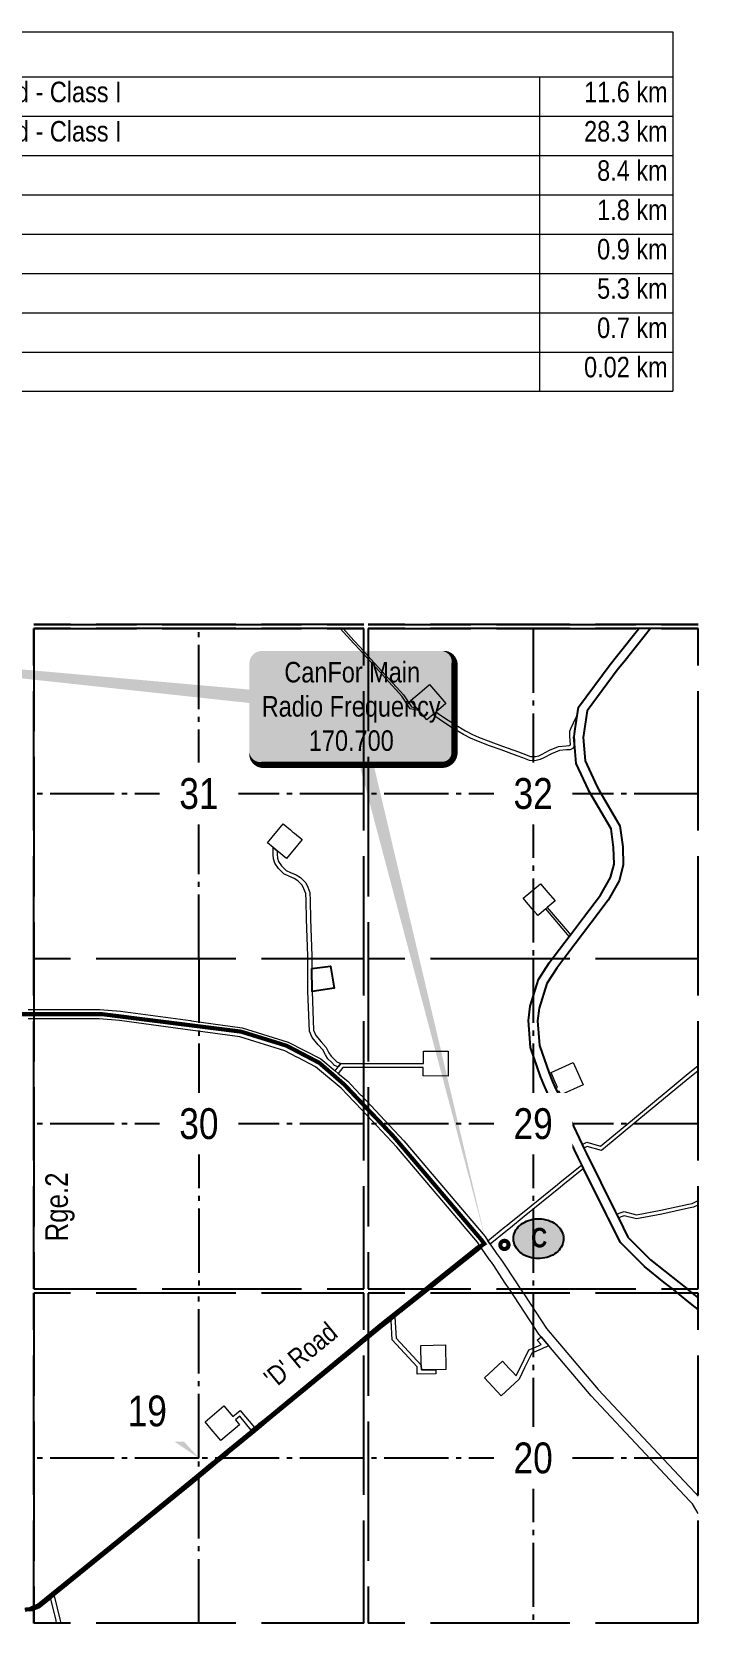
# Model space of a CAD drawing. Extents: x 406396 to 410344, y 6062839 to 6066265.
# Drawn here: x 408057 to 408381, y 6062984 to 6063760 of the extents above; entities that cross this region are included whole.
import ezdxf
from ezdxf.enums import TextEntityAlignment as Align

# ---------------------------------------------------------------- set-up
doc = ezdxf.new("R2010")
doc.units = 0
doc.header["$LTSCALE"] = 5
doc.linetypes.add('foc-QUARTERLINE', pattern=[33, 25, -3, 2, -3])
doc.linetypes.add('foc-UNSURVEYED', pattern=[12.5, 10, -2.5])
doc.layers.get('Defpoints').update_dxf_attribs({"color": 9})
for name, color, linetype in [('33', 20, 'Continuous'), ('CG-NOTES', 7, 'Continuous'), ('L-QSEC', 8, 'foc-QUARTERLINE'), ('L-USEC', 7, 'foc-UNSURVEYED'), ('MLL', 7, 'Continuous'), ('P-PROPOSED', 10, 'Continuous'), ('RDS', 35, 'Continuous'), ('S-7', 6, 'Continuous')]:
    doc.layers.add(name, color=color, linetype=linetype)
doc.layers.add('AS-ROUTEMAP', color=35, linetype='Continuous', lineweight=0)
doc.styles.add('0', font='ARIALN.TTF')
doc.styles.add('100L', font='ARIALN.TTF', dxfattribs={"height": 11})
doc.styles.add('120', font='ARIALN.TTF', dxfattribs={"height": 13})
doc.styles.add('80', font='ARIALN.TTF', dxfattribs={"height": 10})
doc.styles.add('BOLD', font='ARIALNB.TTF')
doc.styles.add('TXT', font='ARIALN.TTF', dxfattribs={"height": 0.2})

# ---------------------------------------------------------------- blocks, each defined once
blk = doc.blocks.new('*T434')
at = {"layer": 'Defpoints', "color": 8, "linetype": 'ByBlock', "lineweight": 0, "transparency": 16777216}
for p, q in [((0, 0), (745.98, 0)), ((0, 0), (0, -175.11)), ((745.98, 0), (745.98, -175.11)), ((0, -21.96), (745.98, -21.96)), ((61.52, -21.96), (61.52, -175.11)), ((681.03, -21.96), (681.03, -175.11)), ((0, -41.11), (745.98, -41.11)), ((0, -60.25), (745.98, -60.25)), ((0, -79.39), (745.98, -79.39)), ((0, -98.54), (745.98, -98.54)), ((0, -117.68), (745.98, -117.68)), ((0, -136.82), (745.98, -136.82)), ((0, -155.97), (745.98, -155.97)), ((0, -175.11), (745.98, -175.11))]:
    blk.add_line(p, q, dxfattribs=at)
at = {"layer": 'CG-NOTES', "color": 154, "transparency": 16777216, "insert": (2.5, -2.33), "char_height": 11.9905, "width": 740.9824, "attachment_point": 1, "style": 'BOLD'}
blk.add_mtext('\\A1;{\\C14;Road Usage  \\fArial Narrow|b0|i0|c0|p34;\\H0.75x;\\C256; (PLSR CURRENT AS OF 01/19/24)}', dxfattribs=at)
at = {"layer": 'CG-NOTES', "transparency": 16777216, "style": '0'}
for s, insert, char_height, width, attachment_point in [('A to B', (30.76, -24.29), 9.992, 56.5228, 2), ('CanFor - DLO 1774 (High Grade Gravel Road) CanFor Cut Across Road - Class I', (64.02, -24.29), 9.9921, 614.5149, 1), ('11.6 km', (743.48, -24.29), 9.992, 59.9527, 3), ('B to C', (30.76, -43.44), 9.992, 56.5228, 2), ('CanFor - DLO 3280 (High Grade Gravel Road) CanFor Cut Across Road - Class I', (64.02, -43.44), 9.9921, 614.5149, 1), ('28.3 km', (743.48, -43.44), 9.992, 59.9527, 3), ('C to D', (30.76, -62.58), 9.992, 56.5228, 2), ("CNRL - LOC 3021 (High Grade Gravel Road) 'D' Road - Class II", (64.02, -62.58), 9.9921, 614.5149, 1), ('8.4 km', (743.48, -62.58), 9.992, 59.9527, 3), ('D to E', (30.76, -81.73), 9.992, 56.5228, 2), ("CNRL - LOC 770105 (High Grade Gravel Road) 'D' Road - Class II", (64.02, -81.73), 9.9921, 614.5149, 1), ('1.8 km', (743.48, -81.73), 9.992, 59.9527, 3), ("CNRL - LOC 781466 (High Grade Gravel Road) 'D' Road - Class II", (64.02, -100.87), 9.9921, 614.5149, 1), ('0.9 km', (743.48, -100.87), 9.992, 59.9527, 3), ('E to F', (30.76, -100.87), 9.992, 56.5228, 2), ('F to G', (30.76, -120.01), 9.992, 56.5228, 2), ("CNRL - LOC 880425 (High Grade Gravel Road) 'D' Road - Class II", (64.02, -120.01), 9.9921, 614.5149, 1), ('5.3 km', (743.48, -120.01), 9.992, 59.9527, 3), ('G to H', (30.76, -139.16), 9.992, 56.5228, 2), ('CNRL - LOC 901395 (High Grade Gravel Road) - Class II', (64.02, -139.16), 9.9921, 614.5149, 1), ('0.7 km', (743.48, -139.16), 9.992, 59.9527, 3), ('H to I', (30.76, -158.3), 9.992, 56.5228, 2), ('CNRL - LOC ______', (64.02, -158.3), 9.9921, 614.5149, 1), ('0.02 km', (743.48, -158.3), 9.992, 59.9527, 3)]:
    blk.add_mtext(s, dxfattribs=dict(at, insert=insert, char_height=char_height, width=width, attachment_point=attachment_point))
blk = doc.blocks.new('AA')
at = {"const_width": 4}
blk.add_lwpolyline([(-1, 0, 1), (1, 0, 1)], format="xyb", close=True, dxfattribs=at)
blk.add_circle((0, 0), 2)
blk = doc.blocks.new('Route_Letters')
h = blk.add_hatch(color=255)
h.dxf.hatch_style = 1
edge = h.paths.add_edge_path()
edge.add_ellipse((-0.12, 0.46), major_axis=(-11.97, 0), ratio=0.789318, start_angle=0, end_angle=360)
at = {"color": 5}
blk.add_open_spline([(-12.34, 0.46), (-12.34, -0.25), (-12.24, -0.97), (-11.72, -2.79), (-11.14, -3.88), (-9.56, -5.81), (-8.54, -6.66), (-6.22, -8.02), (-4.9, -8.54), (-2.12, -9.17), (-0.66, -9.3), (2.22, -9.13), (3.64, -8.84), (6.27, -7.89), (7.48, -7.22), (9.54, -5.6), (10.38, -4.64), (11.6, -2.54), (11.97, -1.4), (12.18, 0.91), (12.02, 2.08), (11.2, 4.3), (10.54, 5.35), (8.8, 7.2), (7.72, 7.99), (5.29, 9.24), (3.93, 9.68), (1.11, 10.18), (-0.35, 10.23), (-3.22, 9.91), (-4.61, 9.55), (-7.16, 8.47), (-8.32, 7.75), (-10.24, 6.02), (-11, 5.02), (-12.05, 2.86), (-12.32, 1.7), (-12.34, 0.52), (-12.34, 0.49), (-12.34, 0.46)], degree=3, knots=[0, 0, 0, 0, 0.219529, 0.219529, 0.575727, 0.575727, 0.931924, 0.931924, 1.288121, 1.288121, 1.644318, 1.644318, 2.000515, 2.000515, 2.356712, 2.356712, 2.712909, 2.712909, 3.069107, 3.069107, 3.425304, 3.425304, 3.781501, 3.781501, 4.137698, 4.137698, 4.493895, 4.493895, 4.850092, 4.850092, 5.20629, 5.20629, 5.562487, 5.562487, 5.918684, 5.918684, 6.274881, 6.274881, 6.283185, 6.283185, 6.283185, 6.283185], dxfattribs=at)
at = {"color": 14, "style": 'BOLD'}
blk.add_attdef('A', text='', height=9.5, dxfattribs=at).set_placement((0.22, 0.98), align=Align.MIDDLE)
blk = doc.blocks.new('*U430')
h = blk.add_hatch(color=255)
edge = h.paths.add_edge_path()
edge.add_line((-44, -28.5), (44, -28.5))
edge.add_arc((44, -22.5), 6, 270, 360)
edge.add_line((50, -22.5), (50, 21))
edge.add_arc((44, 21), 6, 0, 90)
edge.add_line((44, 27), (-44, 27))
edge.add_arc((-44, 21), 6, 90, 180)
edge.add_line((-50, 21), (-50, -22.5))
edge.add_arc((-44, -22.5), 6, 180, 270)
at = {"color": 1, "flags": 128}
for points in [[(-382.6, 37.62, 0, 7.5, 0), (0, 0, 0, 0, 0)], [(65.21, -260.33, 0, 7.5, 0), (0, 0, 0, 0, 0)]]:
    blk.add_lwpolyline(points, format="xyseb", dxfattribs=at)
blk.add_lwpolyline([(-44, -28.5, 3, 3, 0), (44, -28.5, 3, 3, 0.414214), (50, -22.5, 3, 3, 0), (50, 21, 3, 0, 0.414214), (44, 27, 0, 0, 0), (-44, 27, 0, 0, 0.414214), (-50, 21, 0, 0, 0), (-50, -22.5, 0, 3, 0.414214)], format="xyseb", close=True, dxfattribs=at)
at = {"color": 1, "style": '80'}
blk.add_attdef('ENTER_TEXT_001', (-26.85, -4.92), '', height=10, dxfattribs=at)

msp = doc.modelspace()

# ---------------------------------------------------------------- linework, layer by layer
at = {"layer": 'AS-ROUTEMAP'}
for points in [[(408208.19, 6063468.92), (408213.47, 6063463.15), (408213.5, 6063463.12), (408216.49, 6063459.85), (408221.76, 6063454.08), (408237.68, 6063436.7), (408241.56, 6063430.77), (408242.66, 6063430.53), (408244.2, 6063430.21), (408245.28, 6063428.96), (408244.3, 6063429.17), (408242.76, 6063429.49), (408240.94, 6063429.87), (408236.89, 6063436.09), (408216.5, 6063458.36), (408213.47, 6063461.67), (408206.83, 6063468.92)], [(408054.72, 6063283.43), (408089.63, 6063283.47), (408099.74, 6063282.67), (408133.87, 6063277.98), (408134.38, 6063277.91), (408158.98, 6063274.54), (408181.54, 6063267.52), (408197.34, 6063259.38), (408204.35, 6063253.57), (408205.89, 6063252.3), (408210.49, 6063248.48), (408214.1, 6063244.65), (408216.86, 6063241.71), (408217.12, 6063241.44), (408228.5, 6063229.34), (408237.78, 6063219.48), (408277.36, 6063172.78), (408278.75, 6063170.75), (408279.88, 6063169.09), (408283.27, 6063164.13), (408283.38, 6063163.98), (408283.98, 6063163.18), (408284.88, 6063161.97), (408285.68, 6063160.9), (408292.71, 6063150.2), (408294.68, 6063147.19), (408296.55, 6063144.35), (408307.25, 6063128.07), (408332.52, 6063098.32), (408361.82, 6063067.05), (408377.01, 6063050.85), (408380.04, 6063047.62), (408381.21, 6063046.38)], [(408381.21, 6063037.88), (408380.06, 6063039.85), (408378.44, 6063042.65), (408377.04, 6063044.15), (408355.58, 6063067.03), (408329.11, 6063095.28), (408308.43, 6063119.63), (408304.71, 6063124), (408303.59, 6063125.33), (408296.58, 6063135.99), (408289.23, 6063147.17), (408287.25, 6063150.18), (408281.67, 6063158.67), (408280.47, 6063160.26), (408279.67, 6063161.32), (408279.56, 6063161.45), (408275.64, 6063167.19), (408274.51, 6063168.84), (408273.72, 6063170), (408234.37, 6063216.43), (408222.25, 6063229.32), (408217.14, 6063234.75), (408214.12, 6063237.96), (408213.53, 6063238.58), (408207.35, 6063245.14), (408194.81, 6063255.55), (408186.13, 6063260.01), (408185.69, 6063260.24), (408179.8, 6063263.27), (408157.99, 6063270.06), (408133.88, 6063273.37), (408133.75, 6063273.39), (408099.25, 6063278.13), (408089.46, 6063278.9), (408054.73, 6063278.86)], [(408381.21, 6063253.6), (408379.38, 6063252.09), (408376.37, 6063249.61), (408352.34, 6063229.76), (408334.13, 6063214.71), (408327.2, 6063216.67), (408326.45, 6063216.31), (408325.55, 6063215.89), (408324.69, 6063217.69), (408325.59, 6063218.12), (408327.03, 6063218.79), (408333.67, 6063216.92), (408349.19, 6063229.74), (408376.36, 6063252.2), (408379.37, 6063254.68), (408381.21, 6063256.2)], [(408381.21, 6063188.14), (408379.59, 6063187.41), (408378.88, 6063187.08), (408376.57, 6063186.58), (408363.43, 6063183.73), (408351.08, 6063181.38), (408345.18, 6063182.96), (408343.63, 6063182.36), (408342.69, 6063182), (408342.38, 6063181.88), (408341.48, 6063183.67), (408341.78, 6063183.79), (408342.72, 6063184.15), (408345.07, 6063185.06), (408351.16, 6063183.43), (408363.06, 6063185.69), (408376.57, 6063188.63), (408378.25, 6063188.99), (408379.58, 6063189.6), (408381.21, 6063190.34)], [(408056.15, 6062992.5), (408058.06, 6062993.23), (408059.33, 6062993.72), (408108.09, 6063033.23), (408134.47, 6063054.85), (408143.67, 6063062.39), (408145.98, 6063064.28), (408148.45, 6063066.3), (408148.52, 6063066.35), (408149.23, 6063066.93), (408151.31, 6063068.64), (408152.09, 6063069.27), (408163.46, 6063078.58), (408164.5, 6063079.43), (408165.01, 6063079.85), (408167.23, 6063081.68), (408169.7, 6063083.71), (408214.45, 6063120.6), (408217.46, 6063123.08), (408226.19, 6063130.27), (408247.19, 6063147.03), (408250.98, 6063150.06), (408273.73, 6063168.22), (408274.51, 6063168.84), (408275.64, 6063167.19), (408274.86, 6063166.56), (408254.2, 6063150.07), (408250.41, 6063147.04), (408233.46, 6063133.52), (408231.56, 6063132), (408227.45, 6063128.72), (408217.47, 6063120.49), (408214.46, 6063118.01), (408170.98, 6063082.18), (408168.51, 6063080.14), (408165.76, 6063077.88), (408153.36, 6063067.73), (408152.59, 6063067.1), (408151.69, 6063066.36), (408150.5, 6063065.39), (408149.73, 6063064.76), (408147.26, 6063062.74), (408144.94, 6063060.84), (408134.47, 6063052.27), (408109.36, 6063031.69), (408067.48, 6062997.75), (408065.76, 6062996.36), (408060.35, 6062991.97), (408058.3, 6062991.18), (408057.02, 6062990.69), (408056.69, 6062990.56), (408055.46, 6062990.35)], [(408068.67, 6062984.49), (408068.67, 6062984.49), (408068.36, 6062985.74), (408065.76, 6062996.36), (408067.48, 6062997.75), (408070.42, 6062985.75), (408070.58, 6062985.07), (408070.8, 6062984.49)]]:
    msp.add_lwpolyline(points, dxfattribs=at)
for points in [[(408252.03, 6063427.16), (408249.01, 6063424.58), (408245.28, 6063428.96), (408244.2, 6063430.21), (408242.51, 6063432.21), (408241.1, 6063433.86), (408242.12, 6063434.73), (408242.26, 6063434.85), (408243.51, 6063435.91), (408243.65, 6063436.03), (408245.63, 6063437.71), (408246.77, 6063438.69), (408250.38, 6063441.76), (408258.29, 6063432.48), (408254.67, 6063429.4), (408253.57, 6063428.47), (408253.53, 6063428.43), (408252.03, 6063427.16)], [(408299.5, 6063406.71), (408300.51, 6063406.6), (408302.02, 6063406.68), (408303.56, 6063407.03), (408305.17, 6063407.78), (408308.85, 6063409.77), (408313.19, 6063411.52), (408316.88, 6063411.86), (408318.32, 6063411.93), (408318.79, 6063412.16), (408318.98, 6063412.62), (408318.9, 6063414.21), (408318.71, 6063416.63), (408318.73, 6063419.02), (408319.36, 6063420.68), (408320.44, 6063423.08), (408321.61, 6063425.45), (408322.21, 6063426.41), (408321.27, 6063420.07), (408321.2, 6063419.91), (408320.73, 6063418.65), (408320.71, 6063416.7), (408320.74, 6063416.41), (408320.89, 6063414.34), (408320.96, 6063412.97), (408320.99, 6063412.27), (408320.35, 6063410.7), (408318.82, 6063409.96), (408317.03, 6063409.87), (408313.66, 6063409.55), (408309.71, 6063407.96), (408306.06, 6063405.99), (408304.21, 6063405.13), (408302.3, 6063404.69), (408300.46, 6063404.6), (408299.04, 6063404.75), (408295.75, 6063405.98), (408293.03, 6063407), (408285.26, 6063409.86), (408279.56, 6063411.92), (408273.42, 6063414.26), (408270.36, 6063415.52), (408266.86, 6063417.34), (408261.42, 6063420.66), (408256.58, 6063423.75), (408253.38, 6063425.98), (408252.03, 6063427.16), (408253.53, 6063428.43), (408253.57, 6063428.47), (408254.61, 6063427.56), (408257.69, 6063425.41), (408262.48, 6063422.36), (408267.85, 6063419.09), (408271.21, 6063417.33), (408274.15, 6063416.12), (408280.25, 6063413.79), (408285.94, 6063411.74), (408293.72, 6063408.88), (408295.75, 6063408.12), (408299.5, 6063406.71)], [(408188.28, 6063366.2), (408180.67, 6063356.94), (408176.14, 6063360.66), (408174.12, 6063362.32), (408171.41, 6063364.55), (408179.02, 6063373.81), (408182.62, 6063370.86), (408183.65, 6063370.01), (408184.51, 6063369.3), (408188.28, 6063366.2)], [(408207.14, 6063257.18), (408205.86, 6063255.53), (408204.1, 6063256.2), (408202.49, 6063257.73), (408200.8, 6063259.41), (408199.57, 6063261.27), (408198.33, 6063263.84), (408196.09, 6063266.27), (408193.14, 6063269.71), (408191.79, 6063272.86), (408191.09, 6063292.13), (408191, 6063303.37), (408191.04, 6063307.49), (408190.97, 6063309.56), (408190.37, 6063327.33), (408190.23, 6063336.48), (408190, 6063339.93), (408189.16, 6063342.21), (408188.34, 6063344.01), (408186.2, 6063346.11), (408184.41, 6063347.25), (408181.77, 6063348.33), (408179.3, 6063349.45), (408176.68, 6063352.05), (408174.96, 6063354.73), (408174.33, 6063356.74), (408174.16, 6063358.9), (408174.12, 6063362.32), (408176.14, 6063360.66), (408176.16, 6063358.99), (408176.31, 6063357.12), (408176.79, 6063355.58), (408178.24, 6063353.32), (408180.45, 6063351.12), (408182.56, 6063350.17), (408185.33, 6063349.03), (408187.45, 6063347.69), (408190.01, 6063345.17), (408191.01, 6063342.96), (408191.97, 6063340.35), (408192.22, 6063336.56), (408192.37, 6063327.38), (408192.97, 6063309.57), (408193.04, 6063307.55), (408193, 6063303.39), (408193.09, 6063292.14), (408193.78, 6063273.29), (408194.86, 6063270.77), (408197.58, 6063267.59), (408200.01, 6063264.97), (408201.31, 6063262.26), (408202.35, 6063260.68), (408203.88, 6063259.16), (408205.18, 6063257.93), (408207.14, 6063257.18)], [(408303.8, 6063329.75), (408303.13, 6063329.18), (408302.56, 6063329.84), (408301.19, 6063331.46), (408296.01, 6063337.56), (408304.39, 6063344.67), (408307.95, 6063340.48), (408311.5, 6063336.29), (408307.7, 6063333.07), (408307.32, 6063332.74), (408306.94, 6063332.42), (408303.8, 6063329.75)], [(408318.98, 6063319.85), (408318.36, 6063319.03), (408316.72, 6063320.95), (408308.79, 6063330.26), (408306.94, 6063332.42), (408307.32, 6063332.74), (408307.7, 6063333.07), (408309.55, 6063330.9), (408317.48, 6063321.6), (408318.98, 6063319.85)], [(408259.47, 6063260.27), (408259.46, 6063251.01), (408247.3, 6063251.03), (408247.3, 6063255.11), (408217.08, 6063255.17), (408214.07, 6063255.17), (408208.12, 6063255.18), (408205.89, 6063252.3), (408204.35, 6063253.57), (408205.86, 6063255.53), (408207.14, 6063257.18), (408214.06, 6063257.17), (408217.07, 6063257.17), (408247.31, 6063257.11), (408247.32, 6063263.19), (408259.48, 6063263.17), (408259.48, 6063261.79), (408259.47, 6063260.27)], [(408325.24, 6063246.76), (408314.34, 6063241.78), (408314.25, 6063241.96), (408313.62, 6063243.34), (408313.51, 6063243.59), (408312.6, 6063243.17), (408311.77, 6063244.99), (408312.68, 6063245.41), (408310.99, 6063249.09), (408309.53, 6063252.75), (408320.25, 6063257.66), (408325.24, 6063246.76)], [(408287.5, 6063175.26), (408279.88, 6063169.09), (408278.75, 6063170.75), (408287.09, 6063177.5), (408287.98, 6063178.22), (408289.3, 6063179.29), (408296.43, 6063185.06), (408312.68, 6063198.22), (408313.85, 6063199.17), (408324.49, 6063207.79), (408325.4, 6063205.96), (408315.29, 6063197.77), (408314.12, 6063196.82), (408296.44, 6063182.5), (408289.71, 6063177.05), (408288.39, 6063175.98), (408287.5, 6063175.26)], [(408233.46, 6063133.52), (408234.14, 6063123.33), (408246.3, 6063110.22), (408246.34, 6063107.85), (408253.32, 6063107.97), (408253.36, 6063105.98), (408244.38, 6063105.82), (408244.31, 6063109.42), (408232.2, 6063122.49), (408231.56, 6063132), (408233.46, 6063133.52)], [(408253.32, 6063107.97), (408246.34, 6063107.85), (408246.3, 6063110.22), (408246.13, 6063119.82), (408258.1, 6063120.04), (408258.31, 6063108.06), (408253.32, 6063107.97)], [(408296.66, 6063108.82), (408293.98, 6063103.35), (408285.18, 6063095.22), (408277.06, 6063104.02), (408285.86, 6063112.15), (408289.2, 6063108.53), (408290.56, 6063107.06), (408292.53, 6063104.92), (408296.41, 6063112.85), (408296.65, 6063113.33), (408298.73, 6063117.6), (408299.93, 6063118.12), (408303.35, 6063119.59), (408304.68, 6063120.18), (408302.8, 6063122.38), (408303.57, 6063123.04), (408304.71, 6063124), (408308.43, 6063119.63), (408306.99, 6063119), (408306.04, 6063118.59), (408304.7, 6063118.01), (408300.2, 6063116.06), (408296.66, 6063108.82)], [(408150.16, 6063090.38), (408154.53, 6063085.11), (408158.14, 6063088.16), (408165.01, 6063079.85), (408164.5, 6063079.43), (408163.46, 6063078.58), (408157.88, 6063085.33), (408155.81, 6063083.57), (408157.81, 6063081.15), (408148.66, 6063073.41), (408145.93, 6063076.69), (408144.79, 6063078.08), (408141.01, 6063082.64), (408150.16, 6063090.38)]]:
    msp.add_lwpolyline(points, close=True, dxfattribs=at)
at = {"layer": 'L-QSEC', "color": 253, "ltscale": 0.25}
for p, q in [((408137.98, 6063388.52), (408137.98, 6063468.92)), ((408300.8, 6063468.92), (408300.8, 6063388.52)), ((408137.98, 6063388.52), (408057.58, 6063388.52)), ((408137.98, 6063308.12), (408137.98, 6063388.52)), ((408218.39, 6063388.52), (408137.98, 6063388.52)), ((408300.8, 6063388.52), (408220.4, 6063388.52)), ((408300.8, 6063388.52), (408300.8, 6063308.12)), ((408381.21, 6063388.52), (408300.8, 6063388.52)), ((408137.98, 6063308.12), (408137.98, 6063227.71)), ((408300.8, 6063308.12), (408300.8, 6063227.71)), ((408137.98, 6063227.71), (408057.58, 6063227.71)), ((408137.98, 6063227.71), (408137.98, 6063147.31)), ((408218.39, 6063227.71), (408137.98, 6063227.71)), ((408300.8, 6063227.71), (408220.4, 6063227.71)), ((408300.8, 6063227.71), (408300.8, 6063147.31)), ((408381.21, 6063227.71), (408300.8, 6063227.71)), ((408137.98, 6063064.89), (408137.98, 6063145.3)), ((408300.8, 6063145.3), (408300.8, 6063064.89)), ((408137.98, 6063064.89), (408057.58, 6063064.89)), ((408137.98, 6062984.49), (408137.98, 6063064.89)), ((408218.39, 6063064.89), (408137.98, 6063064.89)), ((408300.8, 6063064.89), (408220.4, 6063064.89)), ((408381.21, 6063064.89), (408300.8, 6063064.89)), ((408300.8, 6063064.89), (408300.8, 6062984.49))]:
    msp.add_line(p, q, dxfattribs=at)
at = {"layer": 'L-USEC'}
for p, q in [((408137.98, 6063470.93), (408057.58, 6063470.93)), ((408057.58, 6063470.93), (408137.98, 6063470.93)), ((408057.58, 6063388.52), (408057.58, 6063468.92)), ((408057.58, 6063468.92), (408057.58, 6063388.52)), ((408057.58, 6063468.92), (408057.58, 6063388.52)), ((408137.98, 6063468.92), (408057.58, 6063468.92)), ((408057.58, 6063468.92), (408137.98, 6063468.92)), ((408057.58, 6063388.52), (408057.58, 6063468.92)), ((408218.39, 6063470.93), (408137.98, 6063470.93)), ((408137.98, 6063470.93), (408218.39, 6063470.93)), ((408218.39, 6063468.92), (408137.98, 6063468.92)), ((408137.98, 6063468.92), (408218.39, 6063468.92)), ((408218.39, 6063388.52), (408218.39, 6063468.92)), ((408300.8, 6063470.93), (408220.4, 6063470.93)), ((408220.4, 6063470.93), (408300.8, 6063470.93)), ((408220.4, 6063468.92), (408220.4, 6063388.52)), ((408300.8, 6063468.92), (408220.4, 6063468.92)), ((408220.4, 6063468.92), (408300.8, 6063468.92)), ((408381.21, 6063470.93), (408300.8, 6063470.93)), ((408300.8, 6063470.93), (408381.21, 6063470.93)), ((408381.21, 6063468.92), (408300.8, 6063468.92)), ((408300.8, 6063468.92), (408381.21, 6063468.92)), ((408381.21, 6063388.52), (408381.21, 6063468.92)), ((408057.58, 6063308.12), (408057.58, 6063388.52)), ((408057.58, 6063388.52), (408057.58, 6063308.12)), ((408057.58, 6063388.52), (408057.58, 6063308.12)), ((408057.58, 6063308.12), (408057.58, 6063388.52)), ((408218.39, 6063308.12), (408218.39, 6063388.52)), ((408220.4, 6063388.52), (408220.4, 6063308.12)), ((408381.21, 6063308.12), (408381.21, 6063388.52)), ((408057.58, 6063227.71), (408057.58, 6063308.12)), ((408057.58, 6063308.12), (408057.58, 6063227.71)), ((408057.58, 6063308.12), (408057.58, 6063227.71)), ((408137.98, 6063308.12), (408057.58, 6063308.12)), ((408057.58, 6063227.71), (408057.58, 6063308.12)), ((408218.39, 6063308.12), (408137.98, 6063308.12)), ((408218.39, 6063227.71), (408218.39, 6063308.12)), ((408220.4, 6063308.12), (408220.4, 6063227.71)), ((408300.8, 6063308.12), (408220.4, 6063308.12)), ((408381.21, 6063308.12), (408300.8, 6063308.12)), ((408381.21, 6063227.71), (408381.21, 6063308.12)), ((408057.58, 6063147.31), (408057.58, 6063227.71)), ((408057.58, 6063227.71), (408057.58, 6063147.31)), ((408057.58, 6063227.71), (408057.58, 6063147.31)), ((408057.58, 6063147.31), (408057.58, 6063227.71)), ((408218.39, 6063147.31), (408218.39, 6063227.71)), ((408220.4, 6063227.71), (408220.4, 6063147.31)), ((408381.21, 6063147.31), (408381.21, 6063227.71)), ((408057.58, 6063147.31), (408137.98, 6063147.31)), ((408057.58, 6063064.89), (408057.58, 6063145.3)), ((408057.58, 6063145.3), (408057.58, 6063064.89)), ((408057.58, 6063145.3), (408057.58, 6063064.89)), ((408137.98, 6063145.3), (408057.58, 6063145.3)), ((408057.58, 6063064.89), (408057.58, 6063145.3)), ((408137.98, 6063147.31), (408218.39, 6063147.31)), ((408218.39, 6063145.3), (408137.98, 6063145.3)), ((408218.39, 6063064.89), (408218.39, 6063145.3)), ((408220.4, 6063147.31), (408300.8, 6063147.31)), ((408220.4, 6063145.3), (408220.4, 6063064.89)), ((408300.8, 6063145.3), (408220.4, 6063145.3)), ((408300.8, 6063147.31), (408381.21, 6063147.31)), ((408381.21, 6063145.3), (408300.8, 6063145.3)), ((408381.21, 6063064.89), (408381.21, 6063145.3)), ((408057.58, 6062984.49), (408057.58, 6063064.89)), ((408057.58, 6063064.89), (408057.58, 6062984.49)), ((408057.58, 6063064.89), (408057.58, 6062984.49)), ((408057.58, 6062984.49), (408057.58, 6063064.89)), ((408218.39, 6062984.49), (408218.39, 6063064.89)), ((408220.4, 6063064.89), (408220.4, 6062984.49)), ((408381.21, 6062984.49), (408381.21, 6063064.89)), ((408137.98, 6062984.49), (408057.58, 6062984.49)), ((408218.39, 6062984.49), (408137.98, 6062984.49)), ((408300.8, 6062984.49), (408220.4, 6062984.49)), ((408381.21, 6062984.49), (408300.8, 6062984.49))]:
    msp.add_line(p, q, dxfattribs=at)
at = {"layer": 'MLL'}
msp.add_lwpolyline([(408193, 6063303.39), (408202.06, 6063304.53), (408203.89, 6063293.85), (408193.09, 6063292.14), (408193, 6063303.39)], close=True, dxfattribs=at)
at = {"layer": 'RDS'}
for points in [[(408381.21, 6063137.24), (408379.74, 6063138.41), (408376.72, 6063140.83), (408368.46, 6063147.44), (408364.7, 6063150.44), (408355.02, 6063158.19), (408343.31, 6063169.89), (408337.27, 6063182.05), (408336.6, 6063183.39), (408325.4, 6063205.96), (408324.49, 6063207.79), (408322.73, 6063211.34), (408314.02, 6063229.63), (408309.65, 6063238.82), (408309.16, 6063239.83), (408309, 6063240.2), (408308.5, 6063241.33), (408307.68, 6063243.12), (408305.94, 6063246.93), (408304.39, 6063250.81), (408299.46, 6063264.94), (408298.48, 6063278.04), (408299.41, 6063284.98), (408303.35, 6063298.01), (408308.62, 6063306.19), (408311.5, 6063309.98), (408318.36, 6063319.03), (408318.98, 6063319.85), (408325.28, 6063328.15), (408333.65, 6063339.1), (408338.51, 6063347.75), (408340.22, 6063354.19), (408340.03, 6063362.29), (408338.75, 6063371.45), (408328.01, 6063389.84), (408327.75, 6063390.39), (408321.79, 6063403.3), (408320.96, 6063412.97), (408320.69, 6063416.11), (408320.74, 6063416.41), (408321.27, 6063420.07), (408322.21, 6063426.41), (408322.84, 6063430.66), (408338.26, 6063451.52), (408342.11, 6063456.2), (408352.22, 6063468.92)], [(408357.96, 6063468.92), (408345.61, 6063453.37), (408341.8, 6063448.75), (408327.12, 6063428.89), (408325.22, 6063415.97), (408326.2, 6063404.47), (408332, 6063391.93), (408332.88, 6063390.41), (408343.07, 6063372.95), (408344.52, 6063362.66), (408344.73, 6063353.66), (408342.7, 6063346.04), (408337.41, 6063336.62), (408328.86, 6063325.43), (408317.15, 6063310), (408312.3, 6063303.61), (408307.47, 6063296.11), (408303.82, 6063284.02), (408303, 6063277.91), (408303.9, 6063265.86), (408308.6, 6063252.38), (408310.07, 6063248.7), (408311.77, 6063244.99), (408312.6, 6063243.17), (408312.78, 6063242.77), (408313.25, 6063241.71), (408313.41, 6063241.37), (408318.99, 6063229.64), (408324.69, 6063217.69), (408325.55, 6063215.89), (408326.78, 6063213.3), (408340.82, 6063185.02), (408341.48, 6063183.67), (408342.38, 6063181.88), (408347.01, 6063172.54), (408358.02, 6063161.54), (408371.87, 6063150.46), (408375.63, 6063147.46), (408376.7, 6063146.6), (408379.73, 6063144.18), (408381.21, 6063143)]]:
    msp.add_lwpolyline(points, dxfattribs=at)
at = {"layer": 'S-7', "flags": 128}
msp.add_lwpolyline([(408137.98, 6063064.89, 0, 5, 0), (408122.51, 6063078.32, 0, 0, 0)], format="xyseb", dxfattribs=at)

# ---------------------------------------------------------------- block references
msp.add_blockref('*T434', (407622.85, 6063759.63))
at = {"xscale": 0.9992111562800168, "yscale": 0.9992111562800168, "zscale": 0.9992111562800168}
msp.add_blockref('Route_Letters', (408303.52, 6063171.31), dxfattribs=at).add_auto_attribs({'A': 'C'})
msp.add_blockref('AA', (408286.82, 6063168.74), dxfattribs=at)

# ---------------------------------------------------------------- texts
at = {"style": '100L'}
msp.add_text('Rge.2', height=10.991, rotation=89.99996, dxfattribs=at).set_placement((408074.14, 6063187.22), align=Align.CENTER)

# ---------------------------------------------------------------- next in the draw order: texts
at = {"layer": '33', "insert": (408184.46, 6063118.77), "char_height": 9.493, "width": 50.95, "attachment_point": 2, "rotation": 39.49424, "style": 'TXT', "bg_fill": 3, "box_fill_scale": 1.15, "bg_fill_color": 256, "bg_fill_true_color": 256, "bg_fill_transparency": 0}
msp.add_mtext("'D' Road", dxfattribs=at)
at = {"layer": 'S-7', "char_height": 14.988, "width": 23.2899, "attachment_point": 5, "style": '120', "bg_fill": 3, "box_fill_scale": 1.5, "bg_fill_color": 256}
for s, insert, bg_fill_transparency in [('31', (408137.98, 6063388.52), 13369376), ('32', (408300.8, 6063388.52), 13369381)]:
    msp.add_mtext(s, dxfattribs=dict(at, insert=insert, bg_fill_transparency=bg_fill_transparency))

# ---------------------------------------------------------------- next in the draw order: linework, layer by layer
at = {"layer": 'P-PROPOSED', "color": 90, "flags": 128}
msp.add_lwpolyline([(408053.15, 6062991.07, 2, 2, 0), (408055.97, 6062991.37, 2, 2, 0), (408059.89, 6062992.86, 2, 2, 0), (408218.07, 6063122.28, 2, 2, 0), (408275.09, 6063168.04, 2, 2, 0), (408277.04, 6063169.32, 2, 2, 0), (408275.38, 6063171.46, 2, 2, 0), (408232.84, 6063221.52, 2, 2, 0), (408208.84, 6063246.79, 2, 2, 0), (408196.75, 6063257.35, 2, 2, 0), (408180.7, 6063265.76, 2, 2, 0), (408158.55, 6063272.62, 2, 2, 0), (408091.02, 6063281.11, 2, 2, 0), (408006.33, 6063281.16, 2, 2, 0)], format="xyseb", dxfattribs=at)

# ---------------------------------------------------------------- next in the draw order: texts
at = {"layer": 'S-7', "char_height": 14.988, "width": 23.2899, "attachment_point": 5, "style": '120', "bg_fill": 3, "box_fill_scale": 1.5, "bg_fill_color": 256}
for s, insert, bg_fill_transparency in [('30', (408137.98, 6063227.71), 13369371), ('29', (408300.8, 6063227.71), 13369386), ('19', (408112.85, 6063087.76), 15138838), ('20', (408300.8, 6063064.89), 13369391)]:
    msp.add_mtext(s, dxfattribs=dict(at, insert=insert, bg_fill_transparency=bg_fill_transparency))

# ---------------------------------------------------------------- next in the draw order: block references
ref = msp.add_blockref('*U430', (408212.55, 6063431.06), dxfattribs=dict(xscale=0.9992111562800168, yscale=0.9992111562800168, zscale=0.9992111562800168))
ref.add_attrib('ENTER_TEXT_001', 'CanFor Main', (408179.6, 6063442.73), dxfattribs={"color": 1, "height": 9.9921, "style": '80'})
ref.add_attrib('ENTER_TEXT_002', 'Radio Frequency', (408168.58, 6063426.08), dxfattribs={"color": 1, "height": 9.9921, "style": '80'})
ref.add_attrib('ENTER_TEXT_003', '170.700', (408191.53, 6063409.39), dxfattribs={"color": 1, "height": 9.992, "style": '80'})

doc.saveas('drawing.dxf')
